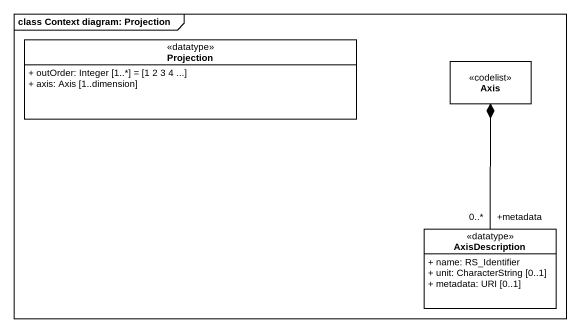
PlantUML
@startuml
mainframe class Context diagram: Projection
hide circle
hide empty members
skinparam classAttributeIconSize 0
class Projection <<datatype>> {
  + outOrder: Integer [1..*] = [1 2 3 4 ...]
  + axis: Axis [1..dimension]
}
class Axis <<codelist>>
class AxisDescription <<datatype>> {
  + name: RS_Identifier
  + unit: CharacterString [0..1]
  + metadata: URI [0..1]
}
Axis *-- "+metadata\n0..*" AxisDescription
@enduml
